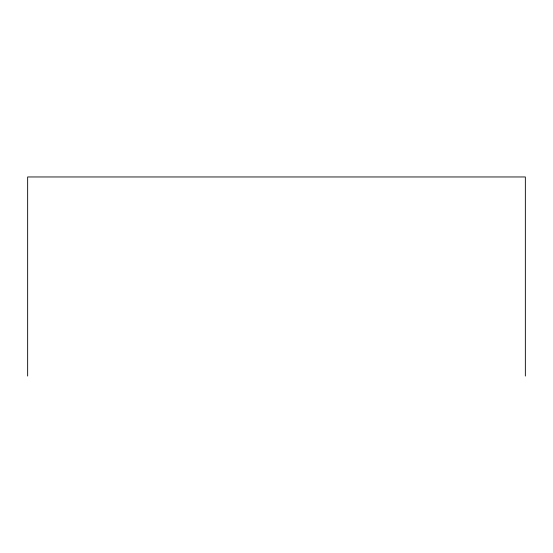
<?xml version="1.0" encoding="UTF-8"?>
<svg xmlns="http://www.w3.org/2000/svg" width="553" height="553" viewBox="0 0 553 553"><rect width="100%" height="100%" fill="white"/><g stroke="black" fill="none" stroke-linecap="round" stroke-linejoin="round"><path stroke-width="0.83" d="M525.35 376.04L525.35 176.96L27.65 176.96L27.65 376.04"/></g></svg>
